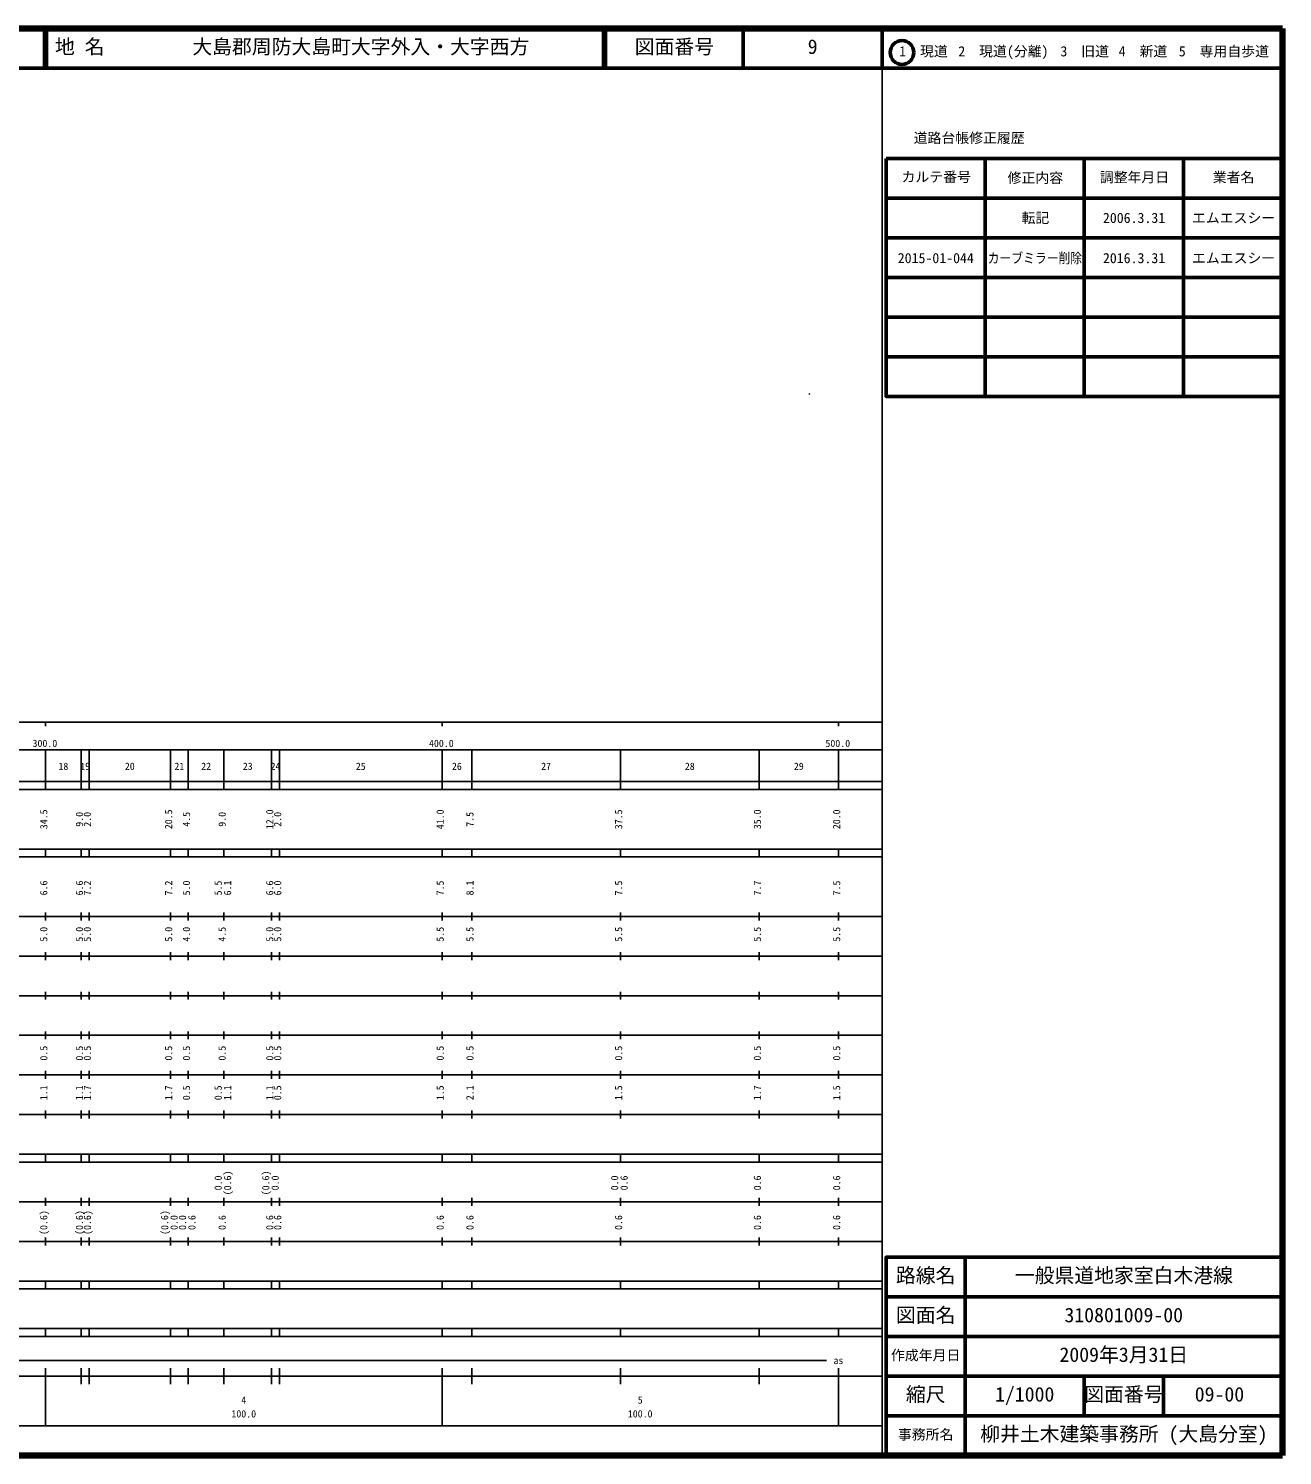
# Model space of a CAD drawing. Units: millimetres on the paper. Extents: x 40 to 680, y 20 to 380.
# Drawn here: x 363.7 to 680, y 20 to 380 of the extents above; entities that cross this region are included whole.
import ezdxf
from ezdxf.enums import TextEntityAlignment as Align

# ---------------------------------------------------------------- set-up
doc = ezdxf.new("R2010")
doc.units = ezdxf.units.MM
for name, color, linetype, lineweight in [('M-OTRS', 6, 'Continuous', 25), ('M-TTL', 2, 'Continuous', 140), ('M-TTL-BAND', 7, 'Continuous', 25), ('M-TTL-FRAM', 2, 'Continuous', 50), ('M-TTL-LINE', 7, 'Continuous', 50)]:
    doc.layers.add(name, color=color, linetype=linetype, lineweight=lineweight)
doc.layers.add('M-TTL-TXT', color=7, linetype='Continuous')
doc.styles.add('ＭＳ ゴシック', font='')
doc.styles.get('ＭＳ ゴシック').set_extended_font_data('MS Gothic')

msp = doc.modelspace()

# ---------------------------------------------------------------- linework, layer by layer
at = {"layer": 'M-OTRS'}
for radius in [0.0312, 0.025, 0.0187, 0.0125, 0.0062]:
    msp.add_circle((560.648, 287.812), radius, dxfattribs=at)
at = {"layer": 'M-TTL'}
for p, q in [((680, 380), (40, 380)), ((680, 20), (680, 380)), ((40, 20), (680, 20))]:
    msp.add_line(p, q, dxfattribs=at)
at = {"layer": 'M-TTL-BAND'}
for p, q in [((579, 20), (579, 370)), ((40, 205), (579, 205)), ((368, 205), (368, 204)), ((468, 205), (468, 204)), ((568, 205), (568, 204)), ((68, 198), (579, 198)), ((368, 188), (368, 198)), ((377, 188), (377, 198)), ((379, 188), (379, 198)), ((399.5, 188), (399.5, 198)), ((404, 188), (404, 198)), ((413, 188), (413, 198)), ((425, 188), (425, 198)), ((427, 188), (427, 198)), ((468, 188), (468, 198)), ((475.5, 188), (475.5, 198)), ((513, 188), (513, 198)), ((548, 188), (548, 198)), ((568, 188), (568, 198)), ((40, 190), (579, 190)), ((40, 188), (579, 188)), ((40, 173), (579, 173)), ((368, 171), (368, 173)), ((377, 171), (377, 173)), ((379, 171), (379, 173)), ((399.5, 171), (399.5, 173)), ((404, 171), (404, 173)), ((413, 171), (413, 173)), ((425, 171), (425, 173)), ((427, 171), (427, 173)), ((468, 171), (468, 173)), ((475.5, 171), (475.5, 173)), ((513, 171), (513, 173)), ((548, 171), (548, 173)), ((568, 171), (568, 173)), ((40, 171), (579, 171)), ((40, 156), (579, 156)), ((368, 155), (368, 157)), ((377, 155), (377, 157)), ((379, 155), (379, 157)), ((399.5, 155), (399.5, 157)), ((404, 155), (404, 157)), ((413, 155), (413, 157)), ((425, 155), (425, 157)), ((427, 155), (427, 157)), ((468, 155), (468, 157)), ((475.5, 155), (475.5, 157)), ((513, 155), (513, 157)), ((548, 155), (548, 157)), ((568, 155), (568, 157)), ((46, 146), (579, 146)), ((368, 145), (368, 147)), ((377, 145), (377, 147)), ((379, 145), (379, 147)), ((399.5, 145), (399.5, 147)), ((404, 145), (404, 147)), ((413, 145), (413, 147)), ((425, 145), (425, 147)), ((427, 145), (427, 147)), ((468, 145), (468, 147)), ((475.5, 145), (475.5, 147)), ((513, 145), (513, 147)), ((548, 145), (548, 147)), ((568, 145), (568, 147)), ((368, 135), (368, 137)), ((377, 135), (377, 137)), ((379, 135), (379, 137)), ((399.5, 135), (399.5, 137)), ((404, 135), (404, 137)), ((413, 135), (413, 137)), ((425, 135), (425, 137)), ((427, 135), (427, 137)), ((468, 135), (468, 137)), ((475.5, 135), (475.5, 137)), ((513, 135), (513, 137)), ((548, 135), (548, 137)), ((568, 135), (568, 137)), ((52, 136), (579, 136)), ((46, 126), (579, 126)), ((368, 125), (368, 127)), ((377, 125), (377, 127)), ((379, 125), (379, 127)), ((399.5, 125), (399.5, 127)), ((404, 125), (404, 127)), ((413, 125), (413, 127)), ((425, 125), (425, 127)), ((427, 125), (427, 127)), ((468, 125), (468, 127)), ((475.5, 125), (475.5, 127)), ((513, 125), (513, 127)), ((548, 125), (548, 127)), ((568, 125), (568, 127)), ((52, 116), (579, 116)), ((368, 115), (368, 117)), ((377, 115), (377, 117)), ((379, 115), (379, 117)), ((399.5, 115), (399.5, 117)), ((404, 115), (404, 117)), ((413, 115), (413, 117)), ((425, 115), (425, 117)), ((427, 115), (427, 117)), ((468, 115), (468, 117)), ((475.5, 115), (475.5, 117)), ((513, 115), (513, 117)), ((548, 115), (548, 117)), ((568, 115), (568, 117)), ((46, 106), (579, 106)), ((368, 105), (368, 107)), ((377, 105), (377, 107)), ((379, 105), (379, 107)), ((399.5, 105), (399.5, 107)), ((404, 105), (404, 107)), ((413, 105), (413, 107)), ((425, 105), (425, 107)), ((427, 105), (427, 107)), ((468, 105), (468, 107)), ((475.5, 105), (475.5, 107)), ((513, 105), (513, 107)), ((548, 105), (548, 107)), ((568, 105), (568, 107)), ((40, 96), (579, 96)), ((40, 94), (579, 94)), ((368, 94), (368, 96)), ((377, 94), (377, 96)), ((379, 94), (379, 96)), ((399.5, 94), (399.5, 96)), ((404, 94), (404, 96)), ((413, 94), (413, 96)), ((425, 94), (425, 96)), ((427, 94), (427, 96)), ((468, 94), (468, 96)), ((475.5, 94), (475.5, 96)), ((513, 94), (513, 96)), ((548, 94), (548, 96)), ((568, 94), (568, 96)), ((49, 84), (579, 84)), ((368, 83), (368, 85)), ((377, 83), (377, 85)), ((379, 83), (379, 85)), ((399.5, 83), (399.5, 85)), ((404, 83), (404, 85)), ((413, 83), (413, 85)), ((425, 83), (425, 85)), ((427, 83), (427, 85)), ((468, 83), (468, 85)), ((475.5, 83), (475.5, 85)), ((513, 83), (513, 85)), ((548, 83), (548, 85)), ((568, 83), (568, 85)), ((40, 74), (579, 74)), ((368, 73), (368, 75)), ((377, 73), (377, 75)), ((379, 73), (379, 75)), ((399.5, 73), (399.5, 75)), ((404, 73), (404, 75)), ((413, 73), (413, 75)), ((425, 73), (425, 75)), ((427, 73), (427, 75)), ((468, 73), (468, 75)), ((475.5, 73), (475.5, 75)), ((513, 73), (513, 75)), ((548, 73), (548, 75)), ((568, 73), (568, 75)), ((40, 64), (579, 64)), ((40, 62), (579, 62)), ((368, 62), (368, 64)), ((377, 62), (377, 64)), ((379, 62), (379, 64)), ((399.5, 62), (399.5, 64)), ((404, 62), (404, 64)), ((413, 62), (413, 64)), ((425, 62), (425, 64)), ((427, 62), (427, 64)), ((468, 62), (468, 64)), ((475.5, 62), (475.5, 64)), ((513, 62), (513, 64)), ((548, 62), (548, 64)), ((568, 62), (568, 64)), ((40, 52), (579, 52)), ((368, 50), (368, 52)), ((377, 50), (377, 52)), ((379, 50), (379, 52)), ((399.5, 50), (399.5, 52)), ((404, 50), (404, 52)), ((413, 50), (413, 52)), ((425, 50), (425, 52)), ((427, 50), (427, 52)), ((468, 50), (468, 52)), ((475.5, 50), (475.5, 52)), ((513, 50), (513, 52)), ((548, 50), (548, 52)), ((568, 50), (568, 52)), ((40, 50), (579, 50)), ((71, 44), (565, 44)), ((40, 40), (579, 40)), ((368, 27.5), (368, 42)), ((377, 38), (377, 42)), ((379, 38), (379, 42)), ((399.5, 38), (399.5, 42)), ((404, 38), (404, 42)), ((413, 38), (413, 42)), ((425, 38), (425, 42)), ((427, 38), (427, 42)), ((468, 27.5), (468, 42)), ((475.5, 38), (475.5, 42)), ((513, 38), (513, 42)), ((548, 38), (548, 42)), ((568, 27.5), (568, 42)), ((68, 27.5), (579, 27.5))]:
    msp.add_line(p, q, dxfattribs=at)
at = {"layer": 'M-TTL-FRAM'}
msp.add_line((580, 347.197), (680, 347.197), dxfattribs=at)
for points in [[(580, 347.197), (580, 287.197), (680, 287.197)], [(680, 70), (580, 70), (580, 20)]]:
    msp.add_lwpolyline(points, dxfattribs=at)
at = {"layer": 'M-TTL-LINE'}
for p, q in [((367.75, 380), (367.75, 370)), ((368.25, 380), (368.25, 370)), ((508.747, 380), (508.747, 370)), ((509.247, 380), (509.247, 370)), ((543.996, 380), (543.996, 370)), ((579, 380), (579, 370)), ((40, 370), (680, 370)), ((605, 347.197), (605, 287.197)), ((630, 347.197), (630, 287.197)), ((655, 347.197), (655, 287.197)), ((580, 337.197), (680, 337.197)), ((580, 327.197), (680, 327.197)), ((580, 317.197), (680, 317.197)), ((580, 307.197), (680, 307.197)), ((580, 297.197), (680, 297.197)), ((600, 70), (600, 20)), ((680, 60), (580, 60)), ((680, 50), (580, 50)), ((680, 40), (580, 40)), ((630, 40), (630, 30)), ((650, 40), (650, 30)), ((680, 30), (580, 30))]:
    msp.add_line(p, q, dxfattribs=at)
msp.add_circle((584.031, 373.958), 3, dxfattribs=at)

# ---------------------------------------------------------------- texts
at = {"layer": 'M-TTL-BAND', "style": 'ＭＳ ゴシック'}
for s, p in [('300.0', (364.719, 198.195)), ('400.0', (464.719, 198.195)), ('500.0', (564.719, 198.195)), ('18', (371.25, 192.405)), ('19', (376.75, 192.405)), ('20', (388, 192.405)), ('21', (400.5, 192.405)), ('22', (407.25, 192.405)), ('23', (417.75, 192.405)), ('24', (424.75, 192.405)), ('25', (446.25, 192.405)), ('26', (470.5, 192.405)), ('27', (493, 192.405)), ('28', (529.25, 192.405)), ('29', (556.75, 192.405)), ('as', (566.75, 42.5)), ('4', (417.375, 32.523)), ('5', (517.375, 32.523)), ('100.0', (414.875, 29.033)), ('100.0', (514.875, 29.033))]:
    msp.add_text(s, height=1.833, dxfattribs=at).set_placement(p, align=Align.BOTTOM_LEFT)
for s, p in [('34.5', (369, 178)), ('9.0', (378, 178.625)), ('2.0', (380, 178.625)), ('20.5', (400.5, 178)), ('4.5', (405, 178.625)), ('9.0', (414, 178.625)), ('12.0', (426, 178)), ('2.0', (428, 178.625)), ('41.0', (469, 178)), ('7.5', (476.5, 178.625)), ('37.5', (514, 178)), ('35.0', (549, 178)), ('20.0', (569, 178)), ('6.6', (369, 161.299)), ('6.6', (378, 161.299)), ('7.2', (380, 161.299)), ('7.2', (400.5, 161.299)), ('5.0', (405, 161.299)), ('5.5', (413, 161.299)), ('6.1', (415.37, 161.299)), ('6.6', (426, 161.299)), ('6.0', (428, 161.299)), ('7.5', (469, 161.299)), ('8.1', (476.5, 161.299)), ('7.5', (514, 161.299)), ('7.7', (549, 161.299)), ('7.5', (569, 161.299)), ('5.0', (369, 149.625)), ('5.0', (378, 149.625)), ('5.0', (380, 149.625)), ('5.0', (400.5, 149.625)), ('4.0', (405, 149.625)), ('4.5', (414, 149.625)), ('5.0', (426, 149.625)), ('5.0', (428, 149.625)), ('5.5', (469, 149.625)), ('5.5', (476.5, 149.625)), ('5.5', (514, 149.625)), ('5.5', (549, 149.625)), ('5.5', (569, 149.625)), ('0.5', (369, 119.625)), ('0.5', (378, 119.625)), ('0.5', (380, 119.625)), ('0.5', (400.5, 119.625)), ('0.5', (405, 119.625)), ('0.5', (414, 119.625)), ('0.5', (426, 119.625)), ('0.5', (428, 119.625)), ('0.5', (469, 119.625)), ('0.5', (476.5, 119.625)), ('0.5', (514, 119.625)), ('0.5', (549, 119.625)), ('0.5', (569, 119.625)), ('1.1', (369, 109.625)), ('1.1', (378, 109.625)), ('1.7', (380, 109.625)), ('1.7', (400.5, 109.625)), ('0.5', (405, 109.625)), ('0.5', (413, 109.625)), ('1.1', (415.37, 109.625)), ('1.1', (426, 109.625)), ('0.5', (428, 109.625)), ('1.5', (469, 109.625)), ('2.1', (476.5, 109.625)), ('1.5', (514, 109.625)), ('1.7', (549, 109.625)), ('1.5', (569, 109.625)), ('0.0', (413, 86.889)), ('(0.6)', (415.37, 85.639)), ('(0.6)', (425, 85.639)), ('0.0', (427.37, 86.889)), ('0.0', (513, 86.889)), ('0.6', (515.37, 86.889)), ('0.6', (549, 86.889)), ('0.6', (569, 86.889)), ('(0.6)', (369, 75.639)), ('(0.6)', (378, 75.639)), ('(0.6)', (380, 75.639)), ('(0.6)', (399.5, 75.639)), ('0.0', (401.87, 76.889)), ('0.0', (404, 76.889)), ('0.6', (406.37, 76.889)), ('0.6', (414, 76.889)), ('0.6', (426, 76.889)), ('0.6', (428, 76.889)), ('0.6', (469, 76.889)), ('0.6', (476.5, 76.889)), ('0.6', (514, 76.889)), ('0.6', (549, 76.889)), ('0.6', (569, 76.889))]:
    msp.add_text(s, height=1.833, rotation=90, dxfattribs=at).set_placement(p, align=Align.BOTTOM_LEFT)
at = {"layer": 'M-TTL-TXT', "style": 'ＭＳ ゴシック'}
for s, height, p in [('地 名', 3.666, (370.38, 372.5)), ('大島郡周防大島町大字外入・大字西方', 3.666, (405.024, 372.5)), ('図面番号', 3.666, (516.621, 372.5)), ('9', 3.666, (560.246, 372.5)), ('1\u3000現道', 2.566, (583.323, 372.208)), ('2\u3000現道(分離)', 2.566, (598.244, 372.208)), ('3\u3000旧道', 2.566, (623.996, 372.208)), ('4\u3000新道', 2.566, (638.699, 372.208)), ('5\u3000専用自歩道', 2.566, (653.853, 372.208)), ('道路台帳修正履歴', 2.566, (586.968, 350.363)), ('カルテ番号', 2.566, (583.925, 340.527)), ('修正内容', 2.566, (610.675, 340.273)), ('調整年月日', 2.566, (633.925, 340.447)), ('業者名', 2.566, (662.425, 340.447)), ('転記', 2.566, (614.175, 330.176)), ('2006.3.31', 2.566, (634.712, 330.176)), ('エムエスシー', 2.566, (657.175, 330.176)), ('2015-01-044', 2.566, (582.962, 320.038)), ('2016.3.31', 2.566, (634.712, 320.038)), ('エムエスシー', 2.566, (657.175, 320.038)), ('路線名', 3.666, (582.5, 62.5)), ('一般県道地家室白木港線', 3.666, (612.5, 62.5)), ('図面名', 3.666, (582.5, 52.5)), ('310801009-00', 3.666, (625, 52.5)), ('作成年月日', 2.566, (581.25, 43.25)), ('2009年3月31日', 3.666, (623.75, 42.5)), ('縮尺', 3.666, (585, 32.5)), ('1/1000', 3.666, (607.5, 32.5)), ('図面番号', 3.666, (630, 32.5)), ('09-00', 3.666, (657.875, 32.5)), ('事務所名', 2.566, (583, 23.25)), ('柳井土木建築事務所 (大島分室)', 3.666, (603.75, 22.5))]:
    msp.add_text(s, height=height, dxfattribs=at).set_placement(p, align=Align.BOTTOM_LEFT)
at = {"layer": 'M-TTL-TXT', "style": 'ＭＳ ゴシック', "width": 0.85}
msp.add_text('カーブミラー削除', height=2.566, dxfattribs=at).set_placement((605.65, 320.038), align=Align.BOTTOM_LEFT)

doc.saveas('drawing.dxf')
